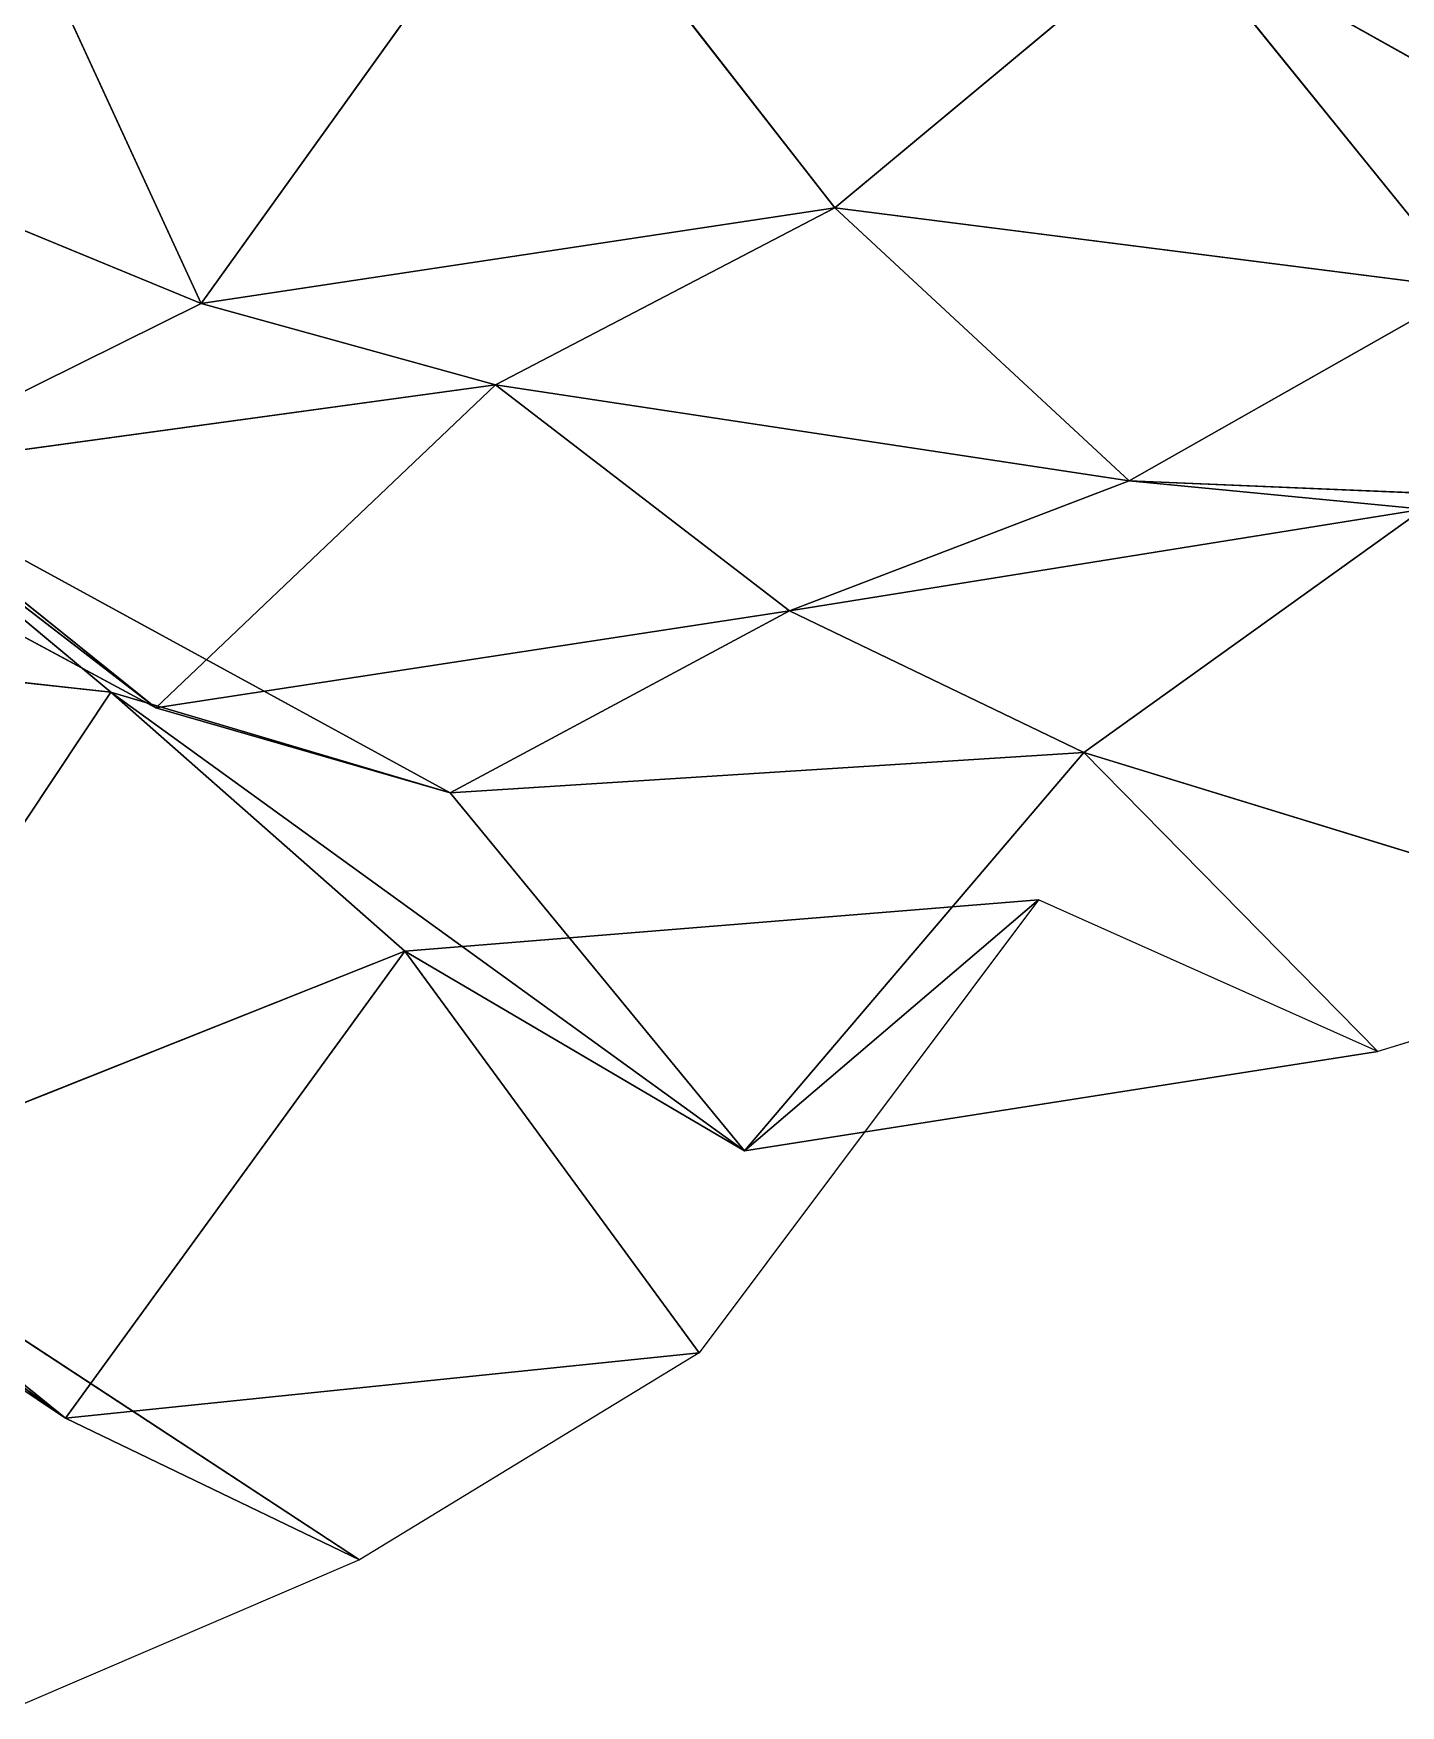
# Model space of a CAD drawing. Header units: metres. Extents: x -3703 to 431, y -1555 to 134.
# Drawn here: x -1272.2 to -1218.2, y -654.1 to -588 of the extents above; entities that cross this region are included whole.
import ezdxf

# ---------------------------------------------------------------- set-up
doc = ezdxf.new("R2010")
doc.units = ezdxf.units.M

msp = doc.modelspace()

# ---------------------------------------------------------------- linework, layer by layer
for p, q in [((-1277.2421, -573.48145, -3524.995), (-1265.6146, -598.693, -3559.6843)), ((-1265.6146, -598.693, -3559.6843), (-1277.2421, -573.48145, -3524.995)), ((-1252.1981, -579.9933, -3536.3704), (-1265.6146, -598.693, -3559.6843)), ((-1265.6146, -598.693, -3559.6843), (-1252.1981, -579.9933, -3536.3704)), ((-1252.1981, -579.9933, -3536.3704), (-1240.5707, -594.91003, -3573.3613)), ((-1240.5707, -594.91003, -3573.3613), (-1252.1981, -579.9933, -3536.3704)), ((-1227.1542, -583.7406, -3548.3635), (-1240.5707, -594.91003, -3573.3613)), ((-1240.5707, -594.91003, -3573.3613), (-1227.1542, -583.7406, -3548.3635)), ((-1202.1101, -597.7628, -3558.0593), (-1227.1542, -583.7406, -3548.3635)), ((-1227.1542, -583.7406, -3548.3635), (-1215.5266, -598.09973, -3585.4792)), ((-1215.5266, -598.09973, -3585.4792), (-1227.1542, -583.7406, -3548.3635)), ((-1227.1542, -583.7406, -3548.3635), (-1202.1101, -597.7628, -3558.0593)), ((-1265.6146, -598.693, -3559.6843), (-1290.6586, -588.3811, -3549.159)), ((-1290.6586, -588.3811, -3549.159), (-1265.6146, -598.693, -3559.6843)), ((-1240.5707, -594.91003, -3573.3613), (-1265.6146, -598.693, -3559.6843)), ((-1265.6146, -598.693, -3559.6843), (-1240.5707, -594.91003, -3573.3613)), ((-1240.5707, -594.91003, -3573.3613), (-1253.9869, -601.9011, -3599.2937)), ((-1253.9869, -601.9011, -3599.2937), (-1240.5707, -594.91003, -3573.3613)), ((-1215.5266, -598.09973, -3585.4792), (-1240.5707, -594.91003, -3573.3613)), ((-1240.5707, -594.91003, -3573.3613), (-1228.943, -605.69507, -3611.2766)), ((-1228.943, -605.69507, -3611.2766), (-1240.5707, -594.91003, -3573.3613)), ((-1240.5707, -594.91003, -3573.3613), (-1215.5266, -598.09973, -3585.4792)), ((-1215.5266, -598.09973, -3585.4792), (-1228.943, -605.69507, -3611.2766)), ((-1228.943, -605.69507, -3611.2766), (-1215.5266, -598.09973, -3585.4792)), ((-1265.6146, -598.693, -3559.6843), (-1279.031, -605.33154, -3585.6953)), ((-1279.031, -605.33154, -3585.6953), (-1265.6146, -598.693, -3559.6843)), ((-1265.6146, -598.693, -3559.6843), (-1253.9869, -601.9011, -3599.2937)), ((-1253.9869, -601.9011, -3599.2937), (-1265.6146, -598.693, -3559.6843)), ((-1267.4034, -614.66797, -3623.9343), (-1292.4474, -601.19934, -3614.1147)), ((-1292.4474, -601.19934, -3614.1147), (-1267.4034, -614.66797, -3623.9343)), ((-1253.9869, -601.9011, -3599.2937), (-1279.031, -605.33154, -3585.6953)), ((-1279.031, -605.33154, -3585.6953), (-1253.9869, -601.9011, -3599.2937)), ((-1253.9869, -601.9011, -3599.2937), (-1267.4034, -614.66797, -3623.9343)), ((-1267.4034, -614.66797, -3623.9343), (-1253.9869, -601.9011, -3599.2937)), ((-1228.943, -605.69507, -3611.2766), (-1253.9869, -601.9011, -3599.2937)), ((-1253.9869, -601.9011, -3599.2937), (-1242.3594, -610.8296, -3637.6238)), ((-1242.3594, -610.8296, -3637.6238), (-1253.9869, -601.9011, -3599.2937)), ((-1253.9869, -601.9011, -3599.2937), (-1228.943, -605.69507, -3611.2766)), ((-1267.4034, -614.66797, -3623.9343), (-1280.8197, -604.34485, -3653.7383)), ((-1255.7758, -618.0265, -3663.51), (-1280.8197, -604.34485, -3653.7383)), ((-1280.8197, -604.34485, -3653.7383), (-1267.4034, -614.66797, -3623.9343)), ((-1280.8197, -604.34485, -3653.7383), (-1269.1921, -614.0481, -3691.895)), ((-1269.1921, -614.0481, -3691.895), (-1280.8197, -604.34485, -3653.7383)), ((-1280.8197, -604.34485, -3653.7383), (-1255.7758, -618.0265, -3663.51)), ((-1279.031, -605.33154, -3585.6953), (-1267.4034, -614.66797, -3623.9343)), ((-1267.4034, -614.66797, -3623.9343), (-1279.031, -605.33154, -3585.6953)), ((-1228.943, -605.69507, -3611.2766), (-1242.3594, -610.8296, -3637.6238)), ((-1242.3594, -610.8296, -3637.6238), (-1228.943, -605.69507, -3611.2766)), ((-1203.899, -606.74, -3623.874), (-1228.943, -605.69507, -3611.2766)), ((-1228.943, -605.69507, -3611.2766), (-1217.3154, -606.8065, -3651.3545)), ((-1217.3154, -606.8065, -3651.3545), (-1228.943, -605.69507, -3611.2766)), ((-1228.943, -605.69507, -3611.2766), (-1203.899, -606.74, -3623.874)), ((-1217.3154, -606.8065, -3651.3545), (-1242.3594, -610.8296, -3637.6238)), ((-1242.3594, -610.8296, -3637.6238), (-1217.3154, -606.8065, -3651.3545)), ((-1217.3154, -606.8065, -3651.3545), (-1230.7318, -616.4238, -3676.6997)), ((-1230.7318, -616.4238, -3676.6997), (-1217.3154, -606.8065, -3651.3545)), ((-1242.3594, -610.8296, -3637.6238), (-1267.4034, -614.66797, -3623.9343)), ((-1267.4034, -614.66797, -3623.9343), (-1242.3594, -610.8296, -3637.6238)), ((-1242.3594, -610.8296, -3637.6238), (-1255.7758, -618.0265, -3663.51)), ((-1255.7758, -618.0265, -3663.51), (-1242.3594, -610.8296, -3637.6238)), ((-1242.3594, -610.8296, -3637.6238), (-1230.7318, -616.4238, -3676.6997)), ((-1230.7318, -616.4238, -3676.6997), (-1242.3594, -610.8296, -3637.6238)), ((-1269.1921, -614.0481, -3691.895), (-1294.2362, -611.2732, -3679.6843)), ((-1294.2362, -611.2732, -3679.6843), (-1269.1921, -614.0481, -3691.895)), ((-1269.1921, -614.0481, -3691.895), (-1282.6086, -634.23303, -3714.8772)), ((-1282.6086, -634.23303, -3714.8772), (-1269.1921, -614.0481, -3691.895)), ((-1255.7758, -618.0265, -3663.51), (-1269.1921, -614.0481, -3691.895)), ((-1244.1482, -632.1626, -3700.6758), (-1269.1921, -614.0481, -3691.895)), ((-1269.1921, -614.0481, -3691.895), (-1255.7758, -618.0265, -3663.51)), ((-1269.1921, -614.0481, -3691.895), (-1257.5647, -624.2803, -3729.9338)), ((-1257.5647, -624.2803, -3729.9338), (-1269.1921, -614.0481, -3691.895)), ((-1269.1921, -614.0481, -3691.895), (-1244.1482, -632.1626, -3700.6758)), ((-1267.4034, -614.66797, -3623.9343), (-1255.7758, -618.0265, -3663.51)), ((-1255.7758, -618.0265, -3663.51), (-1267.4034, -614.66797, -3623.9343)), ((-1230.7318, -616.4238, -3676.6997), (-1255.7758, -618.0265, -3663.51)), ((-1255.7758, -618.0265, -3663.51), (-1230.7318, -616.4238, -3676.6997)), ((-1230.7318, -616.4238, -3676.6997), (-1244.1482, -632.1626, -3700.6758)), ((-1244.1482, -632.1626, -3700.6758), (-1230.7318, -616.4238, -3676.6997)), ((-1205.6879, -624.1124, -3687.8118), (-1230.7318, -616.4238, -3676.6997)), ((-1230.7318, -616.4238, -3676.6997), (-1219.1042, -628.2428, -3714.3835)), ((-1219.1042, -628.2428, -3714.3835), (-1230.7318, -616.4238, -3676.6997)), ((-1230.7318, -616.4238, -3676.6997), (-1205.6879, -624.1124, -3687.8118)), ((-1255.7758, -618.0265, -3663.51), (-1244.1482, -632.1626, -3700.6758)), ((-1244.1482, -632.1626, -3700.6758), (-1255.7758, -618.0265, -3663.51)), ((-1232.5208, -622.2462, -3743.22), (-1257.5647, -624.2803, -3729.9338)), ((-1257.5647, -624.2803, -3729.9338), (-1232.5208, -622.2462, -3743.22)), ((-1232.5208, -622.2462, -3743.22), (-1245.9371, -640.145, -3766.713)), ((-1244.1482, -632.1626, -3700.6758), (-1232.5208, -622.2462, -3743.22)), ((-1232.5208, -622.2462, -3743.22), (-1244.1482, -632.1626, -3700.6758)), ((-1219.1042, -628.2428, -3714.3835), (-1232.5208, -622.2462, -3743.22)), ((-1257.5647, -624.2803, -3729.9338), (-1282.6086, -634.23303, -3714.8772)), ((-1282.6086, -634.23303, -3714.8772), (-1257.5647, -624.2803, -3729.9338)), ((-1257.5647, -624.2803, -3729.9338), (-1270.9811, -642.72107, -3753.3057)), ((-1270.9811, -642.72107, -3753.3057), (-1257.5647, -624.2803, -3729.9338)), ((-1244.1482, -632.1626, -3700.6758), (-1257.5647, -624.2803, -3729.9338)), ((-1257.5647, -624.2803, -3729.9338), (-1244.1482, -632.1626, -3700.6758)), ((-1257.5647, -624.2803, -3729.9338), (-1245.9371, -640.145, -3766.713)), ((-1245.9371, -640.145, -3766.713), (-1257.5647, -624.2803, -3729.9338)), ((-1205.6879, -624.1124, -3687.8118), (-1219.1042, -628.2428, -3714.3835)), ((-1270.9811, -642.72107, -3753.3057), (-1296.025, -625.9436, -3744.226)), ((-1296.025, -625.9436, -3744.226), (-1270.9811, -642.72107, -3753.3057)), ((-1219.1042, -628.2428, -3714.3835), (-1244.1482, -632.1626, -3700.6758)), ((-1244.1482, -632.1626, -3700.6758), (-1219.1042, -628.2428, -3714.3835)), ((-1270.9811, -642.72107, -3753.3057), (-1284.3975, -631.9197, -3783.2166)), ((-1259.3535, -648.317, -3792.381), (-1284.3975, -631.9197, -3783.2166)), ((-1284.3975, -631.9197, -3783.2166), (-1270.9811, -642.72107, -3753.3057)), ((-1284.3975, -631.9197, -3783.2166), (-1259.3535, -648.317, -3792.381)), ((-1282.6086, -634.23303, -3714.8772), (-1270.9811, -642.72107, -3753.3057)), ((-1270.9811, -642.72107, -3753.3057), (-1282.6086, -634.23303, -3714.8772)), ((-1245.9371, -640.145, -3766.713), (-1270.9811, -642.72107, -3753.3057)), ((-1270.9811, -642.72107, -3753.3057), (-1245.9371, -640.145, -3766.713)), ((-1245.9371, -640.145, -3766.713), (-1259.3535, -648.317, -3792.381)), ((-1270.9811, -642.72107, -3753.3057), (-1259.3535, -648.317, -3792.381)), ((-1259.3535, -648.317, -3792.381), (-1270.9811, -642.72107, -3753.3057)), ((-1259.3535, -648.317, -3792.381), (-1272.7699, -654.07996, -3818.588))]:
    msp.add_line(p, q)
for points in [[(-1277.2421, -573.48145, -3524.995), (-1265.6146, -598.693, -3559.6843), (-1290.6586, -588.3811, -3549.159), (-1290.6584, -588.381, -3549.159)], [(-1265.6146, -598.693, -3559.6843), (-1277.2421, -573.48145, -3524.995), (-1252.1981, -579.9933, -3536.3704), (-1252.198, -579.99316, -3536.3704)], [(-1252.1981, -579.9933, -3536.3704), (-1240.5707, -594.91003, -3573.3613), (-1265.6146, -598.693, -3559.6843), (-1265.6145, -598.6929, -3559.6843)], [(-1240.5707, -594.91003, -3573.3613), (-1252.1981, -579.9933, -3536.3704), (-1227.1542, -583.7406, -3548.3635), (-1227.154, -583.7405, -3548.3635)], [(-1213.7377, -582.5885, -3521.1257), (-1202.1101, -597.7628, -3558.0593), (-1227.1542, -583.7406, -3548.3635), (-1227.154, -583.7405, -3548.3635)], [(-1227.1542, -583.7406, -3548.3635), (-1215.5266, -598.09973, -3585.4792), (-1240.5707, -594.91003, -3573.3613), (-1240.5706, -594.9099, -3573.3613)], [(-1215.5266, -598.09973, -3585.4792), (-1227.1542, -583.7406, -3548.3635), (-1202.1101, -597.7628, -3558.0593), (-1202.11, -597.7627, -3558.0593)], [(-1279.031, -605.33154, -3585.6953), (-1290.6586, -588.3811, -3549.159), (-1265.6146, -598.693, -3559.6843), (-1265.6145, -598.6929, -3559.6843)], [(-1253.9869, -601.9011, -3599.2937), (-1265.6146, -598.693, -3559.6843), (-1240.5707, -594.91003, -3573.3613), (-1240.5706, -594.9099, -3573.3613)], [(-1240.5707, -594.91003, -3573.3613), (-1228.943, -605.69507, -3611.2766), (-1253.9869, -601.9011, -3599.2937), (-1253.9868, -601.901, -3599.2937)], [(-1228.943, -605.69507, -3611.2766), (-1240.5707, -594.91003, -3573.3613), (-1215.5266, -598.09973, -3585.4792), (-1215.5265, -598.0996, -3585.4792)], [(-1215.5266, -598.09973, -3585.4792), (-1203.899, -606.74, -3623.874), (-1228.943, -605.69507, -3611.2766), (-1228.9429, -605.69495, -3611.2766)], [(-1265.6146, -598.693, -3559.6843), (-1253.9869, -601.9011, -3599.2937), (-1279.031, -605.33154, -3585.6953), (-1279.0309, -605.3314, -3585.6953)], [(-1279.031, -605.33154, -3585.6953), (-1267.4034, -614.66797, -3623.9343), (-1292.4474, -601.19934, -3614.1147), (-1292.4473, -601.1992, -3614.1147)], [(-1280.8197, -604.34485, -3653.7383), (-1292.4474, -601.19934, -3614.1147), (-1267.4034, -614.66797, -3623.9343), (-1267.4033, -614.66785, -3623.9343)], [(-1267.4034, -614.66797, -3623.9343), (-1279.031, -605.33154, -3585.6953), (-1253.9869, -601.9011, -3599.2937), (-1253.9868, -601.901, -3599.2937)], [(-1253.9869, -601.9011, -3599.2937), (-1242.3594, -610.8296, -3637.6238), (-1267.4034, -614.66797, -3623.9343), (-1267.4033, -614.66785, -3623.9343)], [(-1242.3594, -610.8296, -3637.6238), (-1253.9869, -601.9011, -3599.2937), (-1228.943, -605.69507, -3611.2766), (-1228.9429, -605.69495, -3611.2766)], [(-1280.8197, -604.34485, -3653.7383), (-1269.1921, -614.0481, -3691.895), (-1294.2362, -611.2732, -3679.6843), (-1294.2361, -611.2731, -3679.6843)], [(-1267.4034, -614.66797, -3623.9343), (-1255.7758, -618.0265, -3663.51), (-1280.8197, -604.34485, -3653.7383), (-1280.8196, -604.3447, -3653.7383)], [(-1269.1921, -614.0481, -3691.895), (-1280.8197, -604.34485, -3653.7383), (-1255.7758, -618.0265, -3663.51), (-1255.7756, -618.02637, -3663.51)], [(-1228.943, -605.69507, -3611.2766), (-1217.3154, -606.8065, -3651.3545), (-1242.3594, -610.8296, -3637.6238), (-1242.3593, -610.82947, -3637.6238)], [(-1217.3154, -606.8065, -3651.3545), (-1228.943, -605.69507, -3611.2766), (-1203.899, -606.74, -3623.874), (-1203.8989, -606.73987, -3623.874)], [(-1230.7318, -616.4238, -3676.6997), (-1242.3594, -610.8296, -3637.6238), (-1217.3154, -606.8065, -3651.3545), (-1217.3153, -606.8064, -3651.3545)], [(-1217.3154, -606.8065, -3651.3545), (-1205.6879, -624.1124, -3687.8118), (-1230.7318, -616.4238, -3676.6997), (-1230.7317, -616.4237, -3676.6997)], [(-1255.7758, -618.0265, -3663.51), (-1267.4034, -614.66797, -3623.9343), (-1242.3594, -610.8296, -3637.6238), (-1242.3593, -610.82947, -3637.6238)], [(-1242.3594, -610.8296, -3637.6238), (-1230.7318, -616.4238, -3676.6997), (-1255.7758, -618.0265, -3663.51), (-1255.7756, -618.02637, -3663.51)], [(-1282.6086, -634.23303, -3714.8772), (-1294.2362, -611.2732, -3679.6843), (-1269.1921, -614.0481, -3691.895), (-1269.192, -614.048, -3691.895)], [(-1269.1921, -614.0481, -3691.895), (-1257.5647, -624.2803, -3729.9338), (-1282.6086, -634.23303, -3714.8772), (-1282.6085, -634.2329, -3714.8772)], [(-1255.7758, -618.0265, -3663.51), (-1244.1482, -632.1626, -3700.6758), (-1269.1921, -614.0481, -3691.895), (-1269.192, -614.048, -3691.895)], [(-1257.5647, -624.2803, -3729.9338), (-1269.1921, -614.0481, -3691.895), (-1244.1482, -632.1626, -3700.6758), (-1244.1481, -632.1625, -3700.6758)], [(-1244.1482, -632.1626, -3700.6758), (-1255.7758, -618.0265, -3663.51), (-1230.7318, -616.4238, -3676.6997), (-1230.7317, -616.4237, -3676.6997)], [(-1230.7318, -616.4238, -3676.6997), (-1219.1042, -628.2428, -3714.3835), (-1244.1482, -632.1626, -3700.6758), (-1244.1481, -632.1625, -3700.6758)], [(-1219.1042, -628.2428, -3714.3835), (-1230.7318, -616.4238, -3676.6997), (-1205.6879, -624.1124, -3687.8118), (-1205.6877, -624.1123, -3687.8118)], [(-1245.9371, -640.145, -3766.713), (-1257.5647, -624.2803, -3729.9338), (-1232.5208, -622.2462, -3743.22), (-1232.5206, -622.2461, -3743.22)], [(-1244.1482, -632.1626, -3700.6758), (-1232.5208, -622.2462, -3743.22), (-1257.5647, -624.2803, -3729.9338), (-1257.5646, -624.28015, -3729.9338)], [(-1232.5208, -622.2462, -3743.22), (-1244.1482, -632.1626, -3700.6758), (-1219.1042, -628.2428, -3714.3835), (-1219.1041, -628.2427, -3714.3835)], [(-1270.9811, -642.72107, -3753.3057), (-1282.6086, -634.23303, -3714.8772), (-1257.5647, -624.2803, -3729.9338), (-1257.5646, -624.28015, -3729.9338)], [(-1257.5647, -624.2803, -3729.9338), (-1245.9371, -640.145, -3766.713), (-1270.9811, -642.72107, -3753.3057), (-1270.981, -642.72095, -3753.3057)], [(-1282.6086, -634.23303, -3714.8772), (-1270.9811, -642.72107, -3753.3057), (-1296.025, -625.9436, -3744.226), (-1296.0249, -625.9435, -3744.226)], [(-1284.3975, -631.9197, -3783.2166), (-1296.025, -625.9436, -3744.226), (-1270.9811, -642.72107, -3753.3057), (-1270.981, -642.72095, -3753.3057)], [(-1270.9811, -642.72107, -3753.3057), (-1259.3535, -648.317, -3792.381), (-1284.3975, -631.9197, -3783.2166), (-1284.3973, -631.91956, -3783.2166)], [(-1272.7699, -654.07996, -3818.588), (-1284.3975, -631.9197, -3783.2166), (-1259.3535, -648.317, -3792.381), (-1259.3534, -648.3169, -3792.381)], [(-1259.3535, -648.317, -3792.381), (-1270.9811, -642.72107, -3753.3057), (-1245.9371, -640.145, -3766.713), (-1245.937, -640.1449, -3766.713)]]:
    msp.add_3dface(points)

doc.saveas('drawing.dxf')
